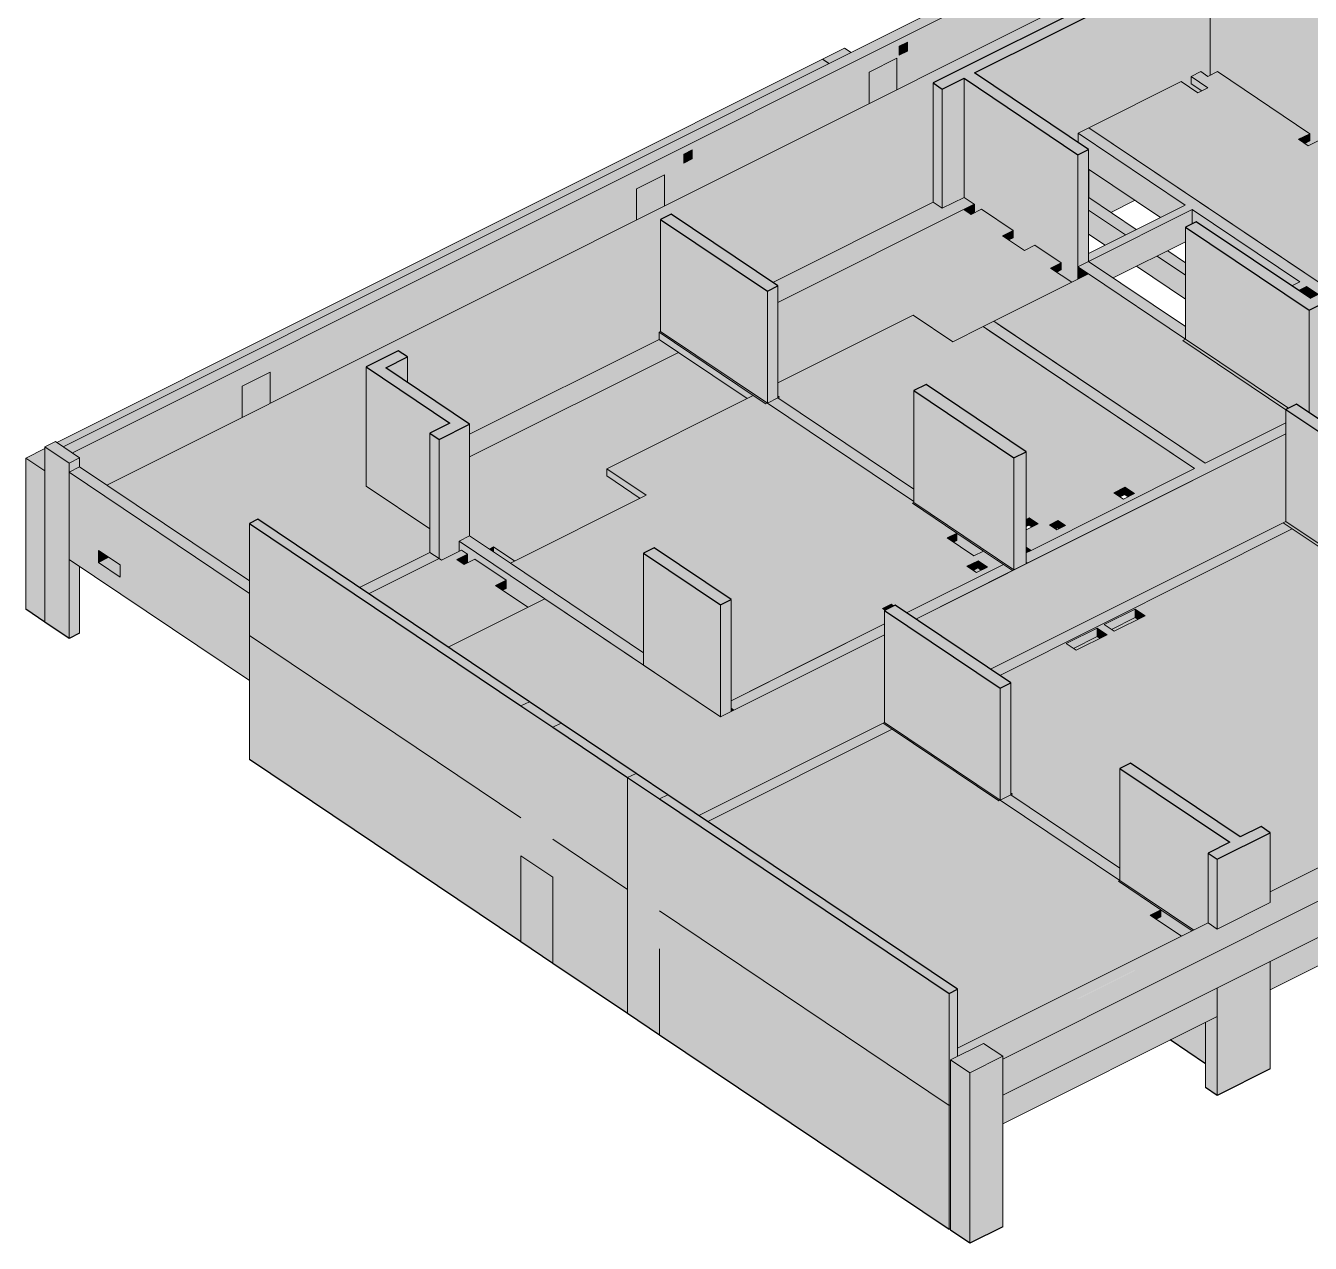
# Model space of a CAD drawing. Extents: x -1981 to 38708, y -3196 to 88064.
# Drawn here: x 14190 to 15928, y 63855 to 65503 of the extents above; entities that cross this region are included whole.
import ezdxf

# ---------------------------------------------------------------- set-up
doc = ezdxf.new("R2010")
doc.units = 0
for name, color, linetype, lineweight in [('A-FLOR', 7, 'Continuous', 25), ('S-BEAM', 7, 'Continuous', 25), ('S-COLS', 7, 'Continuous', 25)]:
    doc.layers.add(name, color=color, linetype=linetype, lineweight=lineweight)

msp = doc.modelspace()

# ---------------------------------------------------------------- hatches: boundary and pattern name
at = {"layer": 'A-FLOR', "true_color": 0xbfbfbf}
h = msp.add_hatch(color=9, dxfattribs=at)
h.paths.add_polyline_path([(15100.52, 64433.96), (15351.95, 64560.19), (15351.95, 64678.53), (15129.92, 64567.39), (14892.07, 64727.07), (14761.37, 64661.65), (15099.42, 64434.69)], flags=0)
h.paths.add_polyline_path([(15495.6, 64631.72), (15895.39, 64831.84), (15895.39, 64950.56), (15394.3, 64699.73), (15486.2, 64638.04)], flags=0)
h.paths.add_polyline_path([(16039.04, 64903.75), (16228.8, 64998.74), (16228.8, 65133.92), (16227.52, 65133.28), (16188.19, 65159.68), (16169.12, 65150.13), (16156.16, 65158.83), (16193.99, 65177.76), (16160.18, 65200.46), (16133.69, 65187.2), (16091.21, 65215.72), (16117.7, 65228.98), (16079.94, 65254.33), (16057.23, 65242.97), (15992.21, 65286.62), (16014.91, 65297.99), (16008.7, 65302.15), (15993.57, 65294.58), (15980.5, 65303.35), (15995.63, 65310.93), (15940.78, 65347.76), (15925.64, 65340.18), (15912.57, 65348.95), (15927.71, 65356.53), (15802.26, 65440.38), (15789.85, 65434.19), (15780.23, 65440.54), (15767.22, 65434.02), (15789.85, 65418.83), (15776.3, 65412.04), (15753.66, 65427.24), (15628.41, 65364.54), (15954.01, 65145.95), (16083.28, 65210.66), (16095.7, 65202.33), (16095.7, 65050.83), (15937.74, 64971.76), (16012.66, 64921.46)], flags=0)
h.paths.add_polyline_path([(16372.46, 65070.65), (16626.16, 65197.64), (16626.16, 65316.36), (16271.16, 65138.65), (16306.47, 65114.95)], flags=0)
h.paths.add_polyline_path([(17278.07, 65245.17), (17379.69, 65296.04), (17379.69, 65311.59), (17421.13, 65332.33), (17433.55, 65324), (17433.55, 65323), (17534.27, 65373.42), (17295.05, 65534.02), (17298.84, 65535.91), (17255.72, 65564.86), (17251.94, 65562.96), (17209.45, 65591.36), (17151.46, 65562.33), (17138.61, 65570.96), (17196.71, 65600.04), (17195.08, 65601.13), (17068.15, 65537.6), (17144.09, 65486.62), (17144.09, 65335.12), (17275.07, 65247.18)], flags=0)
h.paths.add_polyline_path([(16772.09, 65270.69), (17025.79, 65397.68), (17025.79, 65516.4), (16670.79, 65338.69), (16761.78, 65277.61)], flags=0)
for points in [[(14641.29, 64742.26), (14736.59, 64789.97), (14736.59, 64821.68), (14650.21, 64879.67), (14650.21, 65040.95), (14693.92, 65062.83), (14706.34, 65054.49), (14706.34, 65020.12), (14790.45, 64963.65), (14790.45, 64949.86), (15046.82, 65078.19), (15046.82, 65087.97), (15048.71, 65088.92), (15048.71, 65240.42), (15063.09, 65247.62), (15200.71, 65155.23), (15417.88, 65263.93), (15417.88, 65425.21), (15669.11, 65550.97), (15655.76, 65559.93), (14299.3, 64880.94), (14492.31, 64751.35), (14492.31, 64828.97), (14503.67, 64834.65), (14636.91, 64745.2)], [(15781.51, 65414.65), (15789.85, 65418.83), (15767.22, 65434.02), (15767.22, 65424.25), (15776.3, 65418.15)], [(15920.92, 65343.35), (15927.71, 65346.75), (15927.71, 65356.53), (15912.57, 65348.95), (15920.85, 65343.4)], [(15207.83, 65019.22), (15390.73, 65110.77), (15444.32, 65074.79), (15605.52, 65155.48), (15576.9, 65174.7), (15591.28, 65181.89), (15555.71, 65205.77), (15541.33, 65198.57), (15511.87, 65218.35), (15526.25, 65225.55), (15483.5, 65254.25), (15469.12, 65247.05), (15459.63, 65253.42), (15474.01, 65260.62), (15473.35, 65261.06), (15207.83, 65127.91), (15207.83, 65024.93)], [(15467.97, 65247.82), (15474.01, 65250.84), (15474.01, 65260.62), (15459.63, 65253.42), (15467.85, 65247.9)], [(15520.22, 65212.75), (15526.25, 65215.89), (15526.25, 65225.55), (15511.87, 65218.35)], [(15585.24, 65169.09), (15591.28, 65172.12), (15591.28, 65181.89), (15576.9, 65174.7)], [(15786.21, 64910.46), (15895.39, 64965.11), (15895.16, 64983.23), (15755.82, 65076.77), (15759.61, 65078.66), (15628.24, 65166.85), (15499.95, 65102.64), (15771.83, 64920.11)], [(14851.67, 64778.13), (15021.21, 64862.99), (14975.96, 64893.37), (14975.96, 64903.15), (15165.92, 64998.24), (15072.96, 65060.64), (14790.45, 64919.23), (14790.45, 64812.15), (14816.84, 64794.43), (14822.88, 64797.45), (14845.63, 64782.18)], [(15021.21, 64862.99), (15029.55, 64867.17), (14975.96, 64903.15), (14975.96, 64893.37), (15014.99, 64867.17)], [(15670.85, 64865.14), (15677.36, 64868.4), (15677.36, 64878.18), (15662.5, 64870.74), (15667.95, 64867.08)], [(15681.98, 64865.3), (15690.32, 64869.48), (15677.36, 64878.18), (15677.36, 64868.4), (15681.32, 64865.74)], [(15543.93, 64824.78), (15547.9, 64826.77), (15547.9, 64836.55), (15543.93, 64834.56), (15543.93, 64828.54)], [(15551.49, 64824.37), (15559.83, 64828.54), (15547.9, 64836.55), (15547.9, 64826.77), (15550.57, 64824.98)], [(15583.82, 64821.58), (15586.81, 64823.08), (15586.81, 64832.86), (15575.48, 64827.18), (15582.68, 64822.35)], [(15588.46, 64821.97), (15596.8, 64826.15), (15586.81, 64832.86), (15586.81, 64823.08), (15588.13, 64822.19)], [(15445.3, 64803.78), (15450.04, 64806.16), (15450.04, 64815.94), (15436.96, 64809.39), (15444.54, 64804.29)], [(14761.37, 64661.65), (14869.35, 64715.7), (14825.41, 64745.2), (14839.79, 64752.39), (14797.56, 64780.75), (14783.18, 64773.55), (14773.33, 64780.48), (14787.44, 64787.54), (14779.29, 64793.01), (14752.23, 64779.47), (14749.01, 64781.63), (14653.7, 64733.92), (14750.25, 64669.11)], [(14822.88, 64790.38), (14822.88, 64797.45), (14816.84, 64794.43), (14820.38, 64792.06)], [(14845.63, 64775.11), (14851.67, 64778.13), (14822.88, 64797.45), (14823.07, 64790.26), (14845.33, 64775.31)], [(15543.93, 64789.18), (15550.57, 64792.5), (15543.93, 64796.96), (15543.93, 64792.5)], [(14782.79, 64773.81), (14787.44, 64776.13), (14787.44, 64787.54), (14773.26, 64780.21), (14779.29, 64776.16)], [(15472.02, 64765.62), (15478.58, 64768.9), (15478.58, 64778.68), (15463.68, 64771.22), (15471, 64766.3)], [(15483.06, 64765.89), (15491.4, 64770.07), (15478.58, 64778.68), (15478.58, 64768.9), (15482.44, 64766.3)], [(14835.15, 64738.66), (14839.79, 64740.99), (14839.79, 64752.39), (14825.41, 64745.2)], [(15352.9, 64711.79), (15360.83, 64715.76), (15360.83, 64719.74), (15349.5, 64714.07), (15351.95, 64712.43)], [(15360.83, 64715.76), (15364.23, 64717.46), (15360.83, 64719.74), (15360.83, 64716.59)], [(15659.23, 64685.7), (15691.36, 64701.78), (15691.36, 64713.19), (15649.82, 64692.02), (15657.55, 64686.83)], [(15695.01, 64699.33), (15704.74, 64704.2), (15691.36, 64713.19), (15691.36, 64701.78)], [(15607.85, 64659.98), (15640.03, 64676.09), (15640.03, 64687.5), (15598.12, 64666.52), (15606.17, 64661.11)], [(15643.68, 64673.64), (15653.42, 64678.51), (15640.03, 64687.5), (15640.03, 64676.09)], [(15450.99, 64118.75), (15753.9, 64270.45), (15711.49, 64298.92), (15726.25, 64306.31), (15668.66, 64344.97), (15670.55, 64345.92), (15508.8, 64454.51), (15506.91, 64453.56), (15362.47, 64550.53), (15112.93, 64425.62), (15450.99, 64198.66), (15450.99, 64125.48)], [(15719.84, 64293.32), (15726.25, 64296.53), (15726.25, 64306.31), (15711.49, 64298.92)]]:
    msp.add_hatch(color=9, dxfattribs=at).paths.add_polyline_path(points, flags=0)
h = msp.add_hatch(color=9, dxfattribs=at)
h.paths.add_polyline_path([(15550.57, 64792.5), (15771.83, 64903.26), (15485.57, 65095.44), (15444.32, 65074.79), (15390.73, 65110.77), (15207.83, 65019.22), (15207.83, 65001.16), (15209.73, 64999.89), (15207.83, 64998.94), (15391.66, 64875.71), (15391.66, 65008.85), (15408.31, 65017.18), (15543.93, 64926.14), (15543.93, 64834.56), (15547.9, 64836.55), (15559.83, 64828.54), (15543.93, 64820.48), (15543.93, 64796.96), (15548.25, 64794.06)], flags=0)
h.paths.add_polyline_path([(15585.47, 64820.48), (15575.48, 64827.18), (15586.81, 64832.86), (15596.8, 64826.15), (15591.86, 64823.67)], flags=0)
h.paths.add_polyline_path([(15675.47, 64862.04), (15662.5, 64870.74), (15677.36, 64878.18), (15690.32, 64869.48), (15677.36, 64862.99)], flags=0)
h = msp.add_hatch(color=9, dxfattribs=at)
h.paths.add_polyline_path([(15144.3, 64589.14), (15351.95, 64693.08), (15351.95, 64711.31), (15352.9, 64711.79), (15349.5, 64714.07), (15360.83, 64719.74), (15364.23, 64717.46), (15366.33, 64718.51), (15381.89, 64708.07), (15512.98, 64773.69), (15486.22, 64791.65), (15473.14, 64785.1), (15436.96, 64809.39), (15450.04, 64815.94), (15389.76, 64856.41), (15391.66, 64857.36), (15391.66, 64858.68), (15193.45, 64991.75), (15191.56, 64990.8), (15174.26, 65002.41), (14975.96, 64903.15), (15029.55, 64867.17), (14845.63, 64775.11), (15026.01, 64654.01), (15026.01, 64788.66), (15040.39, 64795.86), (15144.3, 64726.09), (15144.3, 64627.38)], flags=0)
h.paths.add_polyline_path([(15476.5, 64762.61), (15463.68, 64771.22), (15478.58, 64778.68), (15491.4, 64770.07), (15479.1, 64763.91)], flags=0)
h = msp.add_hatch(color=9, dxfattribs=at)
h.paths.add_polyline_path([(15874.28, 64330.63), (16310.27, 64548.87), (16304.98, 64552.43), (16293.62, 64546.74), (16231.74, 64588.29), (16246.88, 64595.86), (16052.24, 64726.54), (16048.46, 64724.64), (15904.02, 64821.61), (15508.02, 64623.39), (15523.18, 64613.21), (15523.18, 64463.93), (15525.07, 64462.66), (15523.18, 64461.71), (15670.55, 64362.97), (15670.55, 64497.42), (15684.94, 64504.62), (15833.66, 64404.77), (15861.86, 64418.88), (15874.28, 64410.54), (15874.28, 64335.07)], flags=0)
h.paths.add_polyline_path([(15611.5, 64657.53), (15598.12, 64666.52), (15640.03, 64687.5), (15653.42, 64678.51), (15612.03, 64657.79)], flags=0)
h.paths.add_polyline_path([(15662.88, 64683.25), (15649.49, 64692.24), (15691.36, 64713.19), (15704.74, 64704.2)], flags=0)
at = {"layer": 'S-BEAM', "true_color": 0xbfbfbf}
for points in [[(14252.71, 64924.43), (15655.76, 65626.75), (15643.34, 65635.08), (14240.59, 64932.57), (14248.16, 64927.49)], [(15371.93, 65462.67), (15383.28, 65468.36), (15372.85, 65475.36), (15371.93, 65474.9), (15371.93, 65463.34)], [(15383.28, 65468.36), (15383.28, 65480.58), (15372.85, 65475.36), (15378.66, 65471.46)], [(15914.01, 65155.95), (15928.39, 65163.15), (15628.25, 65364.46), (15614.03, 65357.34), (15903.29, 65163.15)], [(15080.53, 65316.81), (15091.88, 65322.49), (15081.46, 65329.49), (15080.53, 65328.83), (15080.53, 65316.93)], [(15091.88, 65322.49), (15091.88, 65334.71), (15081.61, 65329.39), (15082.14, 65329.03)], [(15658.31, 65249.95), (15691.21, 65266.42), (15628.41, 65308.58), (15628.41, 65270.02), (15652.58, 65253.8)], [(15207.83, 65128.16), (15473.35, 65261.06), (15459.63, 65270.28), (15430.3, 65255.6), (15417.88, 65263.93), (15200.71, 65155.23), (15207.83, 65150.45), (15207.83, 65133.69)], [(15628.25, 65269.94), (15628.41, 65270.02), (15628.25, 65270.02)], [(15628.25, 65183.71), (15768.27, 65253.8), (15759.12, 65259.94), (15628.25, 65194.43)], [(15469.12, 65247.05), (15473.35, 65249.16), (15473.35, 65250.52), (15467.97, 65247.82)], [(15661.62, 65161.3), (15759.61, 65210.35), (15759.61, 65230.16), (15768.27, 65234.5), (15768.27, 65253.8), (15628.41, 65183.6), (15658.86, 65163.15)], [(15613.87, 65159.66), (15628.24, 65166.85), (15613.87, 65176.51), (15613.87, 65159.75)], [(15759.61, 65078.66), (15759.61, 65095.52), (15628.24, 65183.7), (15614.03, 65176.4), (15758.33, 65079.52)], [(15912.41, 65144.43), (15937.54, 65157.01), (15928.39, 65163.15), (15903.26, 65150.57), (15904.4, 65149.81)], [(15939.63, 65138.75), (15954.01, 65145.95), (15937.54, 65157.01), (15923.16, 65149.81), (15937.54, 65140.15)], [(15923.16, 65137.21), (15923.16, 65149.81), (15912.41, 65144.43), (15914.48, 65143.04)], [(15928.88, 65133.37), (15939.63, 65138.75), (15923.16, 65149.81), (15923.16, 65137.21), (15928.39, 65133.7)], [(15494.72, 65089.3), (15508.88, 65096.65), (15499.95, 65102.64), (15485.57, 65095.44), (15494.7, 65089.31)], [(15771.83, 64903.26), (15786.21, 64910.46), (15509.1, 65096.49), (15494.72, 65089.3), (15732.12, 64929.92)], [(14790.45, 64919.23), (15072.96, 65060.64), (15046.82, 65078.19), (14790.45, 64949.86), (14790.45, 64931.62)], [(15391.66, 64858.68), (15391.66, 64875.53), (15207.83, 64998.94), (15193.45, 64991.75), (15389.76, 64859.96)], [(15798.63, 64902.12), (15895.39, 64950.56), (15895.39, 64965.11), (15786.21, 64910.46), (15796.93, 64903.26)], [(15512.07, 64104.14), (17106.7, 64902.35), (17080.56, 64919.9), (15489.16, 64123.31), (15512.07, 64107.93), (15512.07, 64104.2)], [(14492.31, 64734.5), (14492.31, 64734.51), (14492.31, 64751.35), (14262.54, 64905.61), (14248.16, 64898.41), (14469.71, 64749.68)], [(15512.07, 64055.25), (17106.7, 64853.46), (17106.7, 64902.35), (15512.07, 64104.14), (15512.07, 64085.57)], [(15545.83, 64775.58), (15798.63, 64902.12), (15786.21, 64910.46), (15543.93, 64789.18), (15543.93, 64776.86), (15545.82, 64775.59)], [(15508.02, 64623.39), (15904.02, 64821.61), (15891.6, 64829.95), (15495.6, 64631.72), (15503.95, 64626.12)], [(15026.01, 64637.16), (15026.01, 64654.01), (14790.45, 64812.15), (14776.07, 64804.95), (15015.29, 64644.36)], [(14288.06, 64776.29), (14301.96, 64783.25), (14288.06, 64792.59), (14288.06, 64779.3)], [(14653.7, 64733.92), (14749.01, 64781.63), (14736.59, 64789.97), (14641.29, 64742.26), (14650.21, 64736.27)], [(14869.35, 64715.7), (14892.07, 64727.07), (14776.07, 64804.95), (14776.07, 64791.4), (14779.29, 64793.01), (14787.44, 64787.54), (14787.44, 64776.13), (14782.79, 64773.81), (14783.18, 64773.55), (14797.56, 64780.75), (14839.79, 64752.39), (14839.79, 64740.99), (14835.15, 64738.66), (14859.96, 64722)], [(14317.47, 64756.55), (14317.47, 64772.85), (14301.96, 64783.25), (14288.06, 64776.29), (14296.28, 64770.77)], [(14492.31, 64616.35), (14492.31, 64616.37), (14492.31, 64665.11)], [(15148.09, 64576.49), (15254.43, 64629.72), (15242.01, 64638.05), (15144.3, 64589.14), (15144.3, 64579.03)], [(14903.07, 64350.37), (14903.07, 64553.21), (14859.96, 64582.15), (14859.96, 64379.32), (14890.52, 64358.8)], [(15112.93, 64425.62), (15362.47, 64550.53), (15350.05, 64558.87), (15100.52, 64433.96)], [(15874.28, 64316.08), (16345.83, 64552.12), (16333.41, 64560.46), (15874.28, 64330.63), (15874.28, 64327.62)], [(15047.54, 64253.38), (15047.54, 64456.22), (15004.36, 64485.21), (15004.36, 64282.37), (15030.78, 64264.63)], [(15670.55, 64345.92), (15670.55, 64362.77), (15523.18, 64461.71), (15508.8, 64454.51), (15668.66, 64347.19)], [(15874.28, 64197.93), (16345.83, 64433.97), (16345.83, 64472.6), (15874.28, 64236.55), (15874.28, 64214.75)], [(14903.07, 64233.72), (14903.07, 64350.37), (14859.96, 64379.32), (14859.96, 64262.66), (14890.52, 64242.15)], [(15450.99, 64107.99), (15485.93, 64125.48), (15489.16, 64123.31), (15802.26, 64280.16), (15789.95, 64288.42), (15450.99, 64118.75), (15450.99, 64112.54)], [(15047.54, 64136.73), (15047.54, 64253.38), (15004.36, 64282.37), (15004.36, 64165.72)], [(15512.07, 64016.62), (15802.37, 64161.94), (15802.37, 64200.56), (15512.07, 64055.25), (15512.07, 64034.71)]]:
    msp.add_hatch(color=9, dxfattribs=at).paths.add_polyline_path(points, flags=0)
h = msp.add_hatch(color=9, dxfattribs=at)
h.paths.add_polyline_path([(15054.04, 65301.1), (15054.04, 65301.1), (15068.1, 65309.44)], flags=0)
h.paths.add_polyline_path([(14299.3, 64880.94), (14482.59, 64972.69), (14482.59, 65015.06), (14520.44, 65034), (14520.44, 64991.63), (15016.19, 65239.79), (15016.19, 65282.16), (15054.04, 65301.1), (15054.04, 65258.73), (15331.05, 65397.4), (15331.05, 65439.77), (15368.9, 65458.58), (15368.9, 65416.34), (15655.76, 65559.93), (15655.76, 65626.75), (14252.82, 64924.36), (14262.54, 64917.83), (14262.54, 64905.61), (14288.97, 64887.87)], flags=0)
h.paths.add_polyline_path([(15080.53, 65316.81), (15080.53, 65329.03), (15091.88, 65334.58), (15091.88, 65322.49)], flags=0)
h.paths.add_polyline_path([(15371.93, 65462.67), (15372.19, 65475.03), (15383.28, 65480.58), (15383.28, 65468.36)], flags=0)
h.paths.add_polyline_path([(15591.42, 65560.32), (15591.42, 65572.54), (15602.78, 65578.23), (15602.78, 65566), (15591.86, 65560.54)], flags=0)
at = {"layer": 'S-BEAM', "true_color": 0x0080ff}
msp.add_hatch(color=150, dxfattribs=at).paths.add_polyline_path([(14240.29, 64932.77), (15276.73, 65451.57), (15267.97, 65457.45), (14231.53, 64938.65), (14237.11, 64934.91)], flags=0)
at = {"layer": 'S-BEAM', "true_color": 0xbfbfbf}
h = msp.add_hatch(color=9, dxfattribs=at)
h.paths.add_polyline_path([(15903.26, 65150.57), (15914.01, 65155.95), (15768.27, 65253.8), (15768.27, 65234.5), (15773.99, 65237.36), (15895.25, 65155.95)], flags=0)
h.paths.add_polyline_path([(15725.74, 65243.23), (15759.12, 65259.94), (15614.03, 65357.34), (15614.03, 65344.75), (15628.25, 65335.21), (15628.41, 65308.58), (15710.01, 65253.8)], flags=0)
h = msp.add_hatch(color=9, dxfattribs=at)
h.paths.add_polyline_path([(15759.61, 65165.09), (15759.61, 65181.94), (15735.37, 65198.22), (15720.99, 65191.02), (15732.12, 65183.54)], flags=0)
h.paths.add_polyline_path([(15678.46, 65219.57), (15692.85, 65226.76), (15628.25, 65269.94), (15628.41, 65253.17), (15676.59, 65220.83)], flags=0)
h = msp.add_hatch(color=9, dxfattribs=at)
h.paths.add_polyline_path([(15759.61, 65132.5), (15759.61, 65165.09), (15720.99, 65191.02), (15693.18, 65177.1), (15758.3, 65133.37)], flags=0)
h.paths.add_polyline_path([(15650.65, 65205.64), (15678.46, 65219.57), (15628.25, 65253.28), (15628.25, 65220.69), (15643.32, 65210.57)], flags=0)
h = msp.add_hatch(color=9, dxfattribs=at)
h.paths.add_polyline_path([(14492.31, 64616.35), (14492.31, 64734.5), (14248.16, 64898.41), (14248.16, 64780.26), (14469.71, 64631.53)], flags=0)
h.paths.add_polyline_path([(14317.47, 64756.55), (14288.06, 64776.29), (14288.06, 64792.59), (14317.47, 64772.85)], flags=0)
h = msp.add_hatch(color=9, dxfattribs=at)
h.paths.add_polyline_path([(15254.43, 64629.72), (15351.95, 64678.53), (15351.95, 64693.08), (15242.01, 64638.05), (15250.36, 64632.45)], flags=0)
h.paths.add_polyline_path([(15394.3, 64699.73), (15525.39, 64765.35), (15512.98, 64773.69), (15381.89, 64708.07), (15391.77, 64701.43)], flags=0)
h = msp.add_hatch(color=9, dxfattribs=at)
h.paths.add_polyline_path([(15611.5, 64657.53), (15643.68, 64673.64), (15640.03, 64676.09), (15607.85, 64659.98), (15611.11, 64657.79)], flags=0)
h.paths.add_polyline_path([(15662.88, 64683.25), (15695.01, 64699.33), (15691.36, 64701.78), (15659.23, 64685.7)], flags=0)
at = {"layer": 'S-BEAM', "lineweight": 9, "true_color": 0x80ff00}
for points in [[(14903.07, 64553.21), (14914.43, 64558.89), (14871.31, 64587.83), (14859.96, 64582.15), (14894.61, 64558.89)], [(15047.54, 64456.22), (15058.89, 64461.9), (15015.71, 64490.89), (15004.36, 64485.21), (15047.18, 64456.46)]]:
    msp.add_hatch(color=70, dxfattribs=at).paths.add_polyline_path(points, flags=0)
at = {"layer": 'S-COLS', "lineweight": 9, "true_color": 0x8080ff}
for points in [[(15613.87, 65328.01), (15628.25, 65335.21), (15474.01, 65438.75), (15793.03, 65598.45), (15947.27, 65494.9), (15961.65, 65502.1), (15807.41, 65605.64), (15836.73, 65620.32), (15824.32, 65628.66), (15417.88, 65425.21), (15430.3, 65416.87), (15459.63, 65431.56), (15593.17, 65341.9)], [(15193.45, 65143.25), (15207.83, 65150.45), (15063.09, 65247.62), (15048.71, 65240.42), (15190.6, 65145.16)], [(15926.92, 65117.84), (16095.7, 65202.33), (16083.28, 65210.66), (15928.88, 65133.37), (15773.99, 65237.36), (15759.61, 65230.16), (15872.39, 65154.45)], [(14749.01, 64942.91), (14790.45, 64963.65), (14677.01, 65039.81), (14706.34, 65054.49), (14693.92, 65062.83), (14650.21, 65040.95), (14763.65, 64964.79), (14736.59, 64951.25), (14746.34, 64944.7)], [(15527.28, 64917.81), (15543.93, 64926.14), (15408.31, 65017.18), (15391.66, 65008.85), (15501.8, 64934.91)], [(16052.24, 64878.04), (16066.62, 64885.24), (15909.77, 64990.54), (15895.39, 64983.34), (16048.84, 64880.32)], [(14859.96, 64582.15), (14871.31, 64587.83), (14503.67, 64834.65), (14492.31, 64828.97), (14750.25, 64655.8)], [(15129.92, 64718.89), (15144.3, 64726.09), (15040.39, 64795.86), (15026.01, 64788.66), (15076.34, 64754.87)], [(15508.8, 64606.01), (15523.18, 64613.21), (15366.33, 64718.51), (15351.95, 64711.31), (15503.37, 64609.65)], [(15004.36, 64485.21), (15015.71, 64490.89), (14914.43, 64558.89), (14903.07, 64553.21), (14988.62, 64495.77)], [(15802.37, 64374.55), (15874.28, 64410.54), (15861.86, 64418.88), (15833.66, 64404.77), (15684.94, 64504.62), (15670.55, 64497.42), (15819.28, 64397.57), (15789.95, 64382.89), (15794.45, 64379.87)], [(15439.64, 64192.98), (15450.99, 64198.66), (15058.89, 64461.9), (15047.54, 64456.22), (15407.21, 64214.75)]]:
    msp.add_hatch(color=171, dxfattribs=at).paths.add_polyline_path(points, flags=0)
at = {"layer": 'S-COLS', "true_color": 0xc0c0c0}
for points in [[(15614.03, 65344.75), (15614.03, 65357.34), (15753.66, 65427.24), (15776.3, 65412.04), (15781.51, 65414.65), (15767.22, 65424.25), (15767.52, 65434.18), (15780.4, 65440.54), (15789.87, 65434.18), (15793.03, 65435.76), (15793.03, 65598.45), (15474.01, 65438.75), (15613.87, 65344.86)], [(15925.64, 65340.18), (15940.78, 65347.76), (15947.27, 65343.4), (15947.27, 65494.9), (15793.03, 65598.45), (15793.03, 65435.76), (15802.58, 65440.54), (15927.71, 65356.53), (15927.71, 65346.75), (15920.92, 65343.35)], [(15331.05, 65397.4), (15368.9, 65416.34), (15368.63, 65458.58), (15331.05, 65439.77)], [(15430.3, 65255.6), (15430.3, 65416.87), (15417.88, 65425.21), (15417.88, 65263.93), (15426.22, 65258.33)], [(15430.3, 65255.6), (15459.63, 65270.28), (15459.63, 65431.56), (15430.3, 65416.87), (15430.3, 65260.37)], [(15613.87, 65176.51), (15628.25, 65183.71), (15628.25, 65335.21), (15613.87, 65328.01), (15613.87, 65183.71)], [(15016.19, 65239.79), (15054.04, 65258.73), (15054.04, 65301.1), (15016.19, 65282.16), (15016.19, 65251.9)], [(15193.45, 64991.75), (15193.45, 65143.25), (15048.71, 65240.42), (15048.71, 65088.92), (15191.56, 64993.02)], [(15926.92, 64979.02), (15926.92, 65117.84), (15759.61, 65230.16), (15759.61, 65078.66), (15898.94, 64985.12), (15909.77, 64990.54), (15923.13, 64981.57)], [(15937.74, 64971.76), (16095.7, 65050.83), (16095.7, 65202.33), (15926.92, 65117.84), (15926.92, 64979.02)], [(15193.45, 64991.75), (15207.83, 64998.94), (15207.83, 65150.45), (15193.45, 65143.25), (15193.45, 64991.95)], [(15165.92, 64998.24), (15174.25, 65002.42), (15046.82, 65087.97), (15046.82, 65078.19), (15160.72, 65001.73)], [(15895.39, 64983.07), (15895.39, 64983.34), (15898.94, 64985.12), (15759.61, 65078.66), (15755.82, 65076.77), (15895.16, 64983.23)], [(14706.34, 65020.12), (14706.34, 65054.49), (14677.01, 65039.81), (14701.19, 65023.58)], [(14482.59, 64972.69), (14520.44, 64991.63), (14520.44, 65034), (14482.59, 65015.06), (14482.59, 64984.8)], [(14736.59, 64821.68), (14736.59, 64951.25), (14763.65, 64964.79), (14650.21, 65040.95), (14650.21, 64879.67), (14717.27, 64834.65)], [(15527.28, 64766.3), (15527.28, 64917.81), (15391.66, 65008.85), (15391.66, 64857.35), (15526.54, 64766.8)], [(16052.24, 64726.54), (16052.24, 64878.04), (15895.39, 64983.34), (15895.48, 64831.78), (16048.46, 64729.08)], [(14749.01, 64781.63), (14749.01, 64942.91), (14736.59, 64951.25), (14736.59, 64789.97), (14744.94, 64784.37)], [(14752.23, 64779.47), (14776.07, 64791.4), (14776.07, 64804.95), (14790.45, 64812.15), (14790.45, 64963.65), (14749.01, 64942.91), (14749.01, 64781.63), (14750.93, 64780.34)], [(14248.16, 64910.64), (14262.54, 64917.83), (14229.86, 64939.77), (14215.48, 64932.57), (14245.76, 64912.25)], [(14248.16, 64673.39), (14248.16, 64910.64), (14215.48, 64932.57), (14215.48, 64695.33), (14245.93, 64674.89)], [(15527.28, 64766.3), (15543.93, 64774.7), (15543.93, 64926.14), (15527.28, 64917.81), (15527.28, 64767.71)], [(14859.96, 64430.65), (14859.96, 64582.15), (14492.31, 64828.97), (14492.31, 64677.47), (14750.25, 64504.3)], [(16048.46, 64724.64), (16052.24, 64726.54), (15895.39, 64831.84), (15891.6, 64829.95), (16045.63, 64726.54)], [(15129.92, 64567.39), (15129.92, 64718.89), (15026.01, 64788.66), (15026.01, 64637.16), (15118.85, 64574.83)], [(15129.92, 64567.39), (15144.3, 64574.83), (15144.3, 64726.09), (15129.92, 64718.89), (15129.92, 64574.83)], [(15508.8, 64454.51), (15508.8, 64606.01), (15351.95, 64711.31), (15351.95, 64559.81), (15506.91, 64455.78)], [(14859.96, 64262.66), (14859.96, 64430.65), (14492.31, 64677.47), (14492.31, 64509.48), (14750.25, 64336.32)], [(15508.8, 64454.51), (15523.18, 64461.71), (15523.18, 64613.21), (15508.8, 64606.01), (15508.8, 64461.71)], [(15144.3, 64574.59), (15148.09, 64576.49), (15144.3, 64579.03), (15144.3, 64574.68)], [(15004.36, 64333.7), (15004.36, 64485.21), (14903.07, 64553.21), (14903.07, 64401.71), (15002.2, 64335.15)], [(15770.61, 64278.74), (15789.95, 64288.42), (15789.95, 64382.89), (15819.28, 64397.57), (15670.55, 64497.42), (15670.55, 64345.92), (15768.61, 64280.09)], [(15439.64, 64041.48), (15439.64, 64192.98), (15047.54, 64456.22), (15047.54, 64304.72), (15419.94, 64054.7)], [(15802.37, 64280.09), (15874.28, 64316.08), (15874.28, 64410.54), (15802.37, 64374.55), (15802.37, 64293.13)], [(15004.36, 64165.72), (15004.36, 64333.7), (14903.07, 64401.71), (14903.07, 64233.72), (14931.32, 64214.75)], [(15802.37, 64280.09), (15802.37, 64374.55), (15789.95, 64382.89), (15789.95, 64288.42), (15802.26, 64280.16)], [(15768.72, 64277.8), (15770.61, 64278.74), (15670.55, 64345.92), (15668.66, 64344.97), (15768.66, 64277.83)], [(15439.64, 63873.49), (15439.64, 64041.48), (15047.54, 64304.72), (15047.54, 64136.73), (15311.32, 63959.64)], [(15802.37, 64055.06), (15874.28, 64091.06), (15874.28, 64236.55), (15802.37, 64200.56), (15802.37, 64057.39)], [(15439.64, 64041.48), (15441.27, 64042.3), (15441.27, 64103.12), (15450.99, 64107.99), (15450.99, 64198.66), (15439.64, 64192.98), (15439.64, 64057.39)], [(15802.37, 64055.06), (15802.37, 64161.94), (15786.72, 64154.1), (15786.72, 64065.57), (15798.9, 64057.39)], [(15439.64, 63873.49), (15441.27, 63874.31), (15441.27, 64042.3), (15439.64, 64041.48), (15439.64, 64034.71)]]:
    msp.add_hatch(color=9, dxfattribs=at).paths.add_polyline_path(points, flags=0)
at = {"layer": 'S-COLS', "true_color": 0x0080ff}
for points in [[(15276.92, 65451.67), (15306.82, 65466.63), (15298.06, 65472.51), (15268.3, 65457.45)], [(15276.73, 65451.57), (15276.92, 65451.67), (15268.16, 65457.33)], [(14215.48, 64900.2), (14215.48, 64930.62), (14189.53, 64917.63), (14199.94, 64910.64)], [(14215.48, 64695.55), (14215.48, 64900.2), (14189.53, 64917.63), (14189.53, 64712.97)]]:
    msp.add_hatch(color=150, dxfattribs=at).paths.add_polyline_path(points, flags=0)
at = {"layer": 'S-COLS', "true_color": 0xc0c0c0}
h = msp.add_hatch(color=9, dxfattribs=at)
h.paths.add_polyline_path([(15605.52, 65155.48), (15613.87, 65159.75), (15613.87, 65328.01), (15459.63, 65431.56), (15459.63, 65270.28), (15474.01, 65260.62), (15474.01, 65249.49), (15483.5, 65254.25), (15526.25, 65225.55), (15526.25, 65215.77), (15520.22, 65212.75), (15541.33, 65198.57), (15555.71, 65205.77), (15591.28, 65181.89), (15591.28, 65172.12), (15585.24, 65169.09), (15603.14, 65157.08)], flags=0)
h.paths.add_polyline_path([(15473.35, 65249.16), (15474.01, 65249.49), (15474.01, 65250.84), (15473.35, 65250.52)], flags=0)
h = msp.add_hatch(color=9, dxfattribs=at)
h.paths.add_polyline_path([(15191.56, 64990.8), (15193.15, 64991.95), (15048.71, 65088.92), (15046.82, 65087.97), (15191.26, 64991)], flags=0)
h.paths.add_polyline_path([(15207.83, 64998.94), (15209.73, 64999.89), (15207.83, 65001.16), (15207.83, 64999.66)], flags=0)
h = msp.add_hatch(color=9, dxfattribs=at)
h.paths.add_polyline_path([(14248.16, 64673.39), (14262.54, 64680.59), (14262.54, 64770.61), (14248.16, 64780.26), (14248.16, 64674.89)], flags=0)
h.paths.add_polyline_path([(14248.16, 64898.41), (14262.54, 64905.61), (14262.54, 64917.83), (14248.16, 64910.64), (14248.16, 64905.61)], flags=0)
h = msp.add_hatch(color=9, dxfattribs=at)
h.paths.add_polyline_path([(15525.38, 64765.36), (15527.28, 64766.3), (15391.66, 64857.35), (15389.77, 64856.4), (15523.97, 64766.3)], flags=0)
h.paths.add_polyline_path([(15543.93, 64774.64), (15545.82, 64775.59), (15543.93, 64776.86), (15543.93, 64774.7)], flags=0)
h = msp.add_hatch(color=9, dxfattribs=at)
h.paths.add_polyline_path([(15476.5, 64762.61), (15483.06, 64765.89), (15478.58, 64768.9), (15472.02, 64765.62), (15476.2, 64762.82)], flags=0)
h.paths.add_polyline_path([(15473.14, 64785.1), (15486.22, 64791.65), (15450.04, 64815.94), (15450.04, 64806.16), (15445.3, 64803.78), (15463.68, 64791.45)], flags=0)
h = msp.add_hatch(color=9, dxfattribs=at)
h.paths.add_polyline_path([(15506.91, 64453.56), (15508.8, 64454.51), (15351.95, 64559.81), (15350.05, 64558.87), (15505.5, 64454.51)], flags=0)
h.paths.add_polyline_path([(15523.18, 64461.71), (15525.07, 64462.66), (15523.18, 64463.93), (15523.18, 64462.66)], flags=0)
h = msp.add_hatch(color=9, dxfattribs=at)
h.paths.add_polyline_path([(15786.72, 64097.73), (15786.72, 64154.1), (15738.61, 64130.02), (15782.05, 64100.86)], flags=0)
h.paths.add_polyline_path([(15753.9, 64270.45), (15768.66, 64277.83), (15726.25, 64306.31), (15726.25, 64296.53), (15719.84, 64293.32), (15745.76, 64275.91)], flags=0)
at = {"layer": 'S-COLS', "true_color": 0x60952b}
for points in [[(15467.42, 64085.57), (15512.07, 64107.93), (15485.93, 64125.48), (15441.27, 64103.12), (15465.53, 64086.84)], [(15467.42, 63854.85), (15467.42, 64085.57), (15441.27, 64103.12), (15441.27, 63872.4)], [(15467.42, 63854.85), (15512.07, 63877.2), (15512.07, 64107.93), (15467.42, 64085.57), (15467.42, 63873.49)]]:
    msp.add_hatch(color=77, dxfattribs=at).paths.add_polyline_path(points, flags=0)

# ---------------------------------------------------------------- linework, layer by layer
at = {"layer": 'A-FLOR', "lineweight": 9}
for p, q in [((15655.76, 65559.93), (14299.3, 64880.94)), ((15780.32, 65440.59), (15767.22, 65434.02)), ((15767.22, 65434.02), (15789.85, 65418.83)), ((15767.22, 65424.25), (15767.22, 65434.02)), ((15789.87, 65434.18), (15780.32, 65440.59)), ((15802.58, 65440.54), (15789.87, 65434.18)), ((15927.71, 65356.53), (15802.58, 65440.54)), ((15753.66, 65427.24), (15628.41, 65364.54)), ((15776.3, 65412.04), (15753.66, 65427.24)), ((15781.51, 65414.65), (15767.22, 65424.25)), ((15789.85, 65418.83), (15776.3, 65412.04)), ((15628.41, 65364.54), (15954.01, 65145.95)), ((15912.57, 65348.95), (15927.71, 65356.53)), ((15925.64, 65340.18), (15912.57, 65348.95)), ((15927.71, 65346.75), (15920.92, 65343.35)), ((15940.78, 65347.76), (15925.64, 65340.18)), ((15927.71, 65356.53), (15927.71, 65346.75)), ((15200.71, 65155.23), (15417.88, 65263.93)), ((15473.35, 65261.06), (15207.83, 65128.16)), ((15459.63, 65253.42), (15474.01, 65260.62)), ((15474.01, 65260.62), (15473.35, 65261.06)), ((15474.01, 65260.62), (15474.01, 65250.84)), ((15469.12, 65247.05), (15459.63, 65253.42)), ((15474.01, 65250.84), (15467.97, 65247.82)), ((15483.5, 65254.25), (15469.12, 65247.05)), ((15526.25, 65225.55), (15483.5, 65254.25)), ((15511.87, 65218.35), (15526.25, 65225.55)), ((15526.25, 65225.55), (15526.25, 65215.77)), ((15541.33, 65198.57), (15511.87, 65218.35)), ((15526.25, 65215.77), (15520.22, 65212.75)), ((15555.71, 65205.77), (15541.33, 65198.57)), ((15591.28, 65181.89), (15555.71, 65205.77)), ((15576.9, 65174.7), (15591.28, 65181.89)), ((15605.52, 65155.48), (15576.9, 65174.7)), ((15591.28, 65181.89), (15591.28, 65172.12)), ((15628.24, 65166.85), (15499.95, 65102.64)), ((15591.28, 65172.12), (15585.24, 65169.09)), ((15759.61, 65078.66), (15628.24, 65166.85)), ((15390.73, 65110.77), (15207.83, 65019.22)), ((15444.32, 65074.79), (15390.73, 65110.77)), ((15485.57, 65095.44), (15444.32, 65074.79)), ((15771.83, 64903.26), (15485.57, 65095.44)), ((15499.95, 65102.64), (15786.21, 64910.46)), ((14790.45, 64949.86), (15046.82, 65078.19)), ((15755.82, 65076.77), (15759.61, 65078.66)), ((15895.39, 64983.07), (15755.82, 65076.77)), ((15072.96, 65060.64), (14790.45, 64919.23)), ((15174.26, 65002.41), (14975.96, 64903.15)), ((15191.56, 64990.8), (15174.26, 65002.41)), ((15207.83, 65001.16), (15209.73, 64999.89)), ((15209.73, 64999.89), (15207.83, 64998.94)), ((15207.83, 64998.94), (15391.66, 64875.53)), ((15193.45, 64991.75), (15191.56, 64990.8)), ((15391.66, 64858.68), (15193.45, 64991.75)), ((15786.21, 64910.46), (15895.39, 64965.11)), ((15895.39, 64950.56), (15394.3, 64699.73)), ((14975.96, 64903.15), (15029.55, 64867.17)), ((14975.96, 64893.37), (14975.96, 64903.15)), ((15550.57, 64792.5), (15771.83, 64903.26)), ((14736.59, 64821.68), (14650.21, 64879.67)), ((15021.21, 64862.99), (14975.96, 64893.37)), ((15662.5, 64870.74), (15677.36, 64878.18)), ((15677.36, 64878.18), (15690.32, 64869.48)), ((15677.36, 64878.18), (15677.36, 64868.4)), ((15029.55, 64867.17), (14845.63, 64775.11)), ((15675.47, 64862.04), (15662.5, 64870.74)), ((15677.36, 64868.4), (15670.85, 64865.14)), ((15690.32, 64869.48), (15675.47, 64862.04)), ((15681.98, 64865.3), (15677.36, 64868.4)), ((15389.76, 64856.41), (15391.65, 64857.36)), ((15450.04, 64815.94), (15389.76, 64856.41)), ((15495.6, 64631.72), (15895.39, 64831.84)), ((15543.93, 64834.56), (15547.9, 64836.55)), ((15559.83, 64828.54), (15543.93, 64820.58)), ((15547.9, 64826.77), (15543.93, 64824.78)), ((15547.9, 64836.55), (15559.83, 64828.54)), ((15547.9, 64826.77), (15547.9, 64836.55)), ((15551.49, 64824.37), (15547.9, 64826.77)), ((15575.48, 64827.18), (15586.81, 64832.86)), ((15585.47, 64820.48), (15575.48, 64827.18)), ((15596.8, 64826.15), (15585.47, 64820.48)), ((15586.81, 64832.86), (15596.8, 64826.15)), ((15586.81, 64832.86), (15586.81, 64823.08)), ((15436.96, 64809.39), (15450.04, 64815.94)), ((15473.14, 64785.1), (15436.96, 64809.39)), ((15450.04, 64815.94), (15450.04, 64806.16)), ((15904.02, 64821.61), (15508.02, 64623.39)), ((15586.81, 64823.08), (15583.82, 64821.58)), ((15588.46, 64821.97), (15586.81, 64823.08)), ((16048.46, 64724.64), (15904.02, 64821.61)), ((14641.29, 64742.26), (14736.59, 64789.97)), ((14779.29, 64793.01), (14752.23, 64779.47)), ((14787.44, 64787.54), (14779.29, 64793.01)), ((14816.84, 64794.43), (14822.88, 64797.45)), ((14822.88, 64797.45), (14851.67, 64778.13)), ((14822.88, 64797.45), (14822.88, 64790.38)), ((15450.04, 64806.16), (15445.3, 64803.78)), ((15486.22, 64791.65), (15473.14, 64785.1)), ((15512.98, 64773.69), (15486.22, 64791.65)), ((15543.93, 64796.96), (15550.57, 64792.5)), ((14749.01, 64781.63), (14653.7, 64733.92)), ((14752.23, 64779.47), (14749.01, 64781.63)), ((14773.06, 64780.34), (14787.44, 64787.54)), ((14783.18, 64773.55), (14773.06, 64780.34)), ((14787.44, 64776.13), (14782.79, 64773.81)), ((14797.56, 64780.75), (14783.18, 64773.55)), ((14787.44, 64787.54), (14787.44, 64776.13)), ((14839.79, 64752.39), (14797.56, 64780.75)), ((14845.63, 64775.11), (15026.01, 64654.01)), ((15381.89, 64708.07), (15512.98, 64773.69)), ((15463.68, 64771.22), (15478.58, 64778.68)), ((15478.58, 64778.68), (15491.4, 64770.07)), ((15478.58, 64778.68), (15478.58, 64768.9)), ((15476.5, 64762.61), (15463.68, 64771.22)), ((15478.58, 64768.9), (15472.02, 64765.62)), ((15491.4, 64770.07), (15476.5, 64762.61)), ((15483.06, 64765.89), (15478.58, 64768.9)), ((14825.41, 64745.2), (14839.79, 64752.39)), ((14869.35, 64715.7), (14825.41, 64745.2)), ((14839.79, 64740.99), (14835.15, 64738.66)), ((14839.79, 64752.39), (14839.79, 64740.99)), ((14892.07, 64727.07), (14761.37, 64661.65)), ((15129.92, 64567.39), (14892.07, 64727.07)), ((15349.5, 64714.07), (15360.83, 64719.74)), ((15352.9, 64711.79), (15349.5, 64714.07)), ((15360.83, 64719.74), (15364.23, 64717.46)), ((15360.83, 64719.74), (15360.83, 64715.76)), ((15649.49, 64692.24), (15691.36, 64713.19)), ((15704.74, 64704.2), (15662.88, 64683.25)), ((15691.36, 64713.19), (15704.74, 64704.2)), ((15691.36, 64701.78), (15691.36, 64713.19)), ((15144.3, 64589.14), (15351.95, 64693.08)), ((15598.12, 64666.52), (15640.03, 64687.5)), ((15640.03, 64687.5), (15653.42, 64678.51)), ((15640.03, 64676.09), (15640.03, 64687.5)), ((15662.88, 64683.25), (15649.49, 64692.24)), ((15691.36, 64701.78), (15659.23, 64685.7)), ((15695.01, 64699.33), (15691.36, 64701.78)), ((15351.95, 64678.53), (15148.09, 64576.49)), ((15640.03, 64676.09), (15607.85, 64659.98)), ((15653.42, 64678.51), (15611.5, 64657.53)), ((15643.68, 64673.64), (15640.03, 64676.09)), ((15611.5, 64657.53), (15598.12, 64666.52)), ((15148.09, 64576.49), (15129.92, 64567.39)), ((15100.52, 64433.96), (15351.95, 64559.81)), ((15362.47, 64550.53), (15112.93, 64425.62)), ((15506.91, 64453.56), (15362.47, 64550.53)), ((15523.18, 64463.93), (15525.07, 64462.66)), ((15525.07, 64462.66), (15523.18, 64461.71)), ((15523.18, 64461.71), (15670.55, 64362.77)), ((15508.8, 64454.51), (15506.91, 64453.56)), ((15670.55, 64345.92), (15508.8, 64454.51)), ((15668.66, 64344.97), (15670.55, 64345.92)), ((15726.25, 64306.31), (15668.66, 64344.97)), ((15711.49, 64298.92), (15726.25, 64306.31)), ((15726.25, 64306.31), (15726.25, 64296.53)), ((15753.9, 64270.45), (15711.49, 64298.92)), ((15726.25, 64296.53), (15719.84, 64293.32)), ((15768.66, 64277.83), (15753.9, 64270.45))]:
    msp.add_line(p, q, dxfattribs=at)
at = {"layer": 'S-BEAM', "lineweight": 9}
for p, q in [((15643.34, 65635.08), (14240.29, 64932.77)), ((14252.71, 64924.43), (15655.76, 65626.75)), ((15371.93, 65474.9), (15383.28, 65480.58)), ((15371.93, 65462.67), (15371.93, 65474.9)), ((15383.28, 65468.36), (15371.93, 65462.67)), ((15383.28, 65468.36), (15372.83, 65475.38)), ((15383.28, 65480.58), (15383.28, 65468.36)), ((15267.97, 65457.45), (14231.53, 64938.65)), ((15276.73, 65451.57), (15267.97, 65457.45)), ((15331.05, 65439.77), (15368.9, 65458.71)), ((15368.9, 65458.71), (15368.9, 65416.34)), ((15331.05, 65397.4), (15331.05, 65439.77)), ((15628.41, 65364.54), (15614.03, 65357.34)), ((15928.39, 65163.15), (15628.41, 65364.54)), ((15614.03, 65357.34), (15759.12, 65259.94)), ((15614.03, 65357.34), (15614.03, 65344.75)), ((15080.53, 65329.03), (15091.88, 65334.71)), ((15080.53, 65316.81), (15080.53, 65329.03)), ((15091.88, 65322.49), (15081.44, 65329.5)), ((15091.88, 65334.71), (15091.88, 65322.49)), ((15091.88, 65322.49), (15080.53, 65316.81)), ((15016.19, 65282.16), (15054.04, 65301.1)), ((15054.04, 65301.1), (15054.04, 65258.73)), ((15725.74, 65243.23), (15628.25, 65308.69)), ((15628.41, 65308.58), (15628.41, 65270.02)), ((15016.19, 65239.79), (15016.19, 65282.16)), ((15417.88, 65263.93), (15200.71, 65155.23)), ((15207.83, 65128.16), (15473.35, 65261.06)), ((15430.3, 65255.6), (15417.88, 65263.93)), ((15459.63, 65270.28), (15430.3, 65255.6)), ((15473.35, 65261.06), (15459.63, 65270.28)), ((15759.12, 65259.94), (15628.25, 65194.43)), ((15692.85, 65226.76), (15628.41, 65270.02)), ((15658.31, 65249.95), (15691.21, 65266.42)), ((15473.35, 65249.16), (15473.35, 65250.52)), ((15628.25, 65183.71), (15768.27, 65253.8)), ((15628.25, 65253.28), (15678.46, 65219.57)), ((15768.27, 65234.5), (15768.27, 65253.8)), ((15768.27, 65253.8), (15914.01, 65155.95)), ((15650.65, 65205.64), (15628.25, 65220.69)), ((15661.62, 65161.3), (15759.61, 65210.35)), ((15720.99, 65191.02), (15759.61, 65165.09)), ((15759.61, 65181.94), (15735.37, 65198.22)), ((15628.25, 65183.71), (15613.87, 65176.51)), ((15613.87, 65176.51), (15628.24, 65166.85)), ((15613.87, 65176.51), (15613.87, 65159.66)), ((15759.61, 65095.52), (15628.25, 65183.71)), ((15759.61, 65132.5), (15693.18, 65177.1)), ((15628.24, 65166.85), (15759.61, 65078.66)), ((15914.01, 65155.95), (15903.26, 65150.57)), ((15912.41, 65144.43), (15923.16, 65149.81)), ((15923.16, 65149.81), (15939.63, 65138.75)), ((15923.16, 65137.21), (15923.16, 65149.81)), ((15499.95, 65102.64), (15485.57, 65095.44)), ((15485.57, 65095.44), (15494.72, 65089.3)), ((15494.72, 65089.3), (15771.83, 64903.26)), ((15509.1, 65096.49), (15499.95, 65102.64)), ((15786.21, 64910.46), (15509.1, 65096.49)), ((15046.82, 65078.19), (14790.45, 64949.86)), ((15046.82, 65078.19), (15072.96, 65060.64)), ((15072.96, 65060.64), (14790.45, 64919.23)), ((14482.59, 65015.06), (14520.44, 65034)), ((14520.44, 65034), (14520.44, 64991.63)), ((14482.59, 64972.69), (14482.59, 65015.06)), ((15207.83, 64998.94), (15193.45, 64991.75)), ((15391.66, 64875.53), (15207.83, 64998.94)), ((15193.45, 64991.75), (15391.66, 64858.68)), ((15895.39, 64965.11), (15786.21, 64910.46)), ((15798.63, 64902.12), (15895.39, 64950.56)), ((14262.54, 64905.61), (14248.16, 64898.41)), ((14248.16, 64898.41), (14492.31, 64734.5)), ((14248.16, 64898.41), (14248.16, 64780.26)), ((14492.31, 64751.35), (14262.54, 64905.61)), ((15512.07, 64104.14), (17106.7, 64902.35)), ((15545.83, 64775.58), (15798.63, 64902.12)), ((15771.83, 64903.26), (15550.57, 64792.5)), ((15512.07, 64055.25), (17106.7, 64853.46)), ((15891.6, 64829.95), (15495.6, 64631.72)), ((15891.6, 64829.95), (15904.02, 64821.61)), ((14790.45, 64812.15), (14776.07, 64804.95)), ((14845.63, 64775.11), (14790.45, 64812.15)), ((15508.02, 64623.39), (15904.02, 64821.61)), ((14288.06, 64792.59), (14317.47, 64772.85)), ((14288.06, 64776.29), (14288.06, 64792.59)), ((14736.59, 64789.97), (14641.29, 64742.26)), ((14749.01, 64781.63), (14736.59, 64789.97)), ((14776.07, 64804.95), (14892.07, 64727.07)), ((14776.07, 64804.95), (14776.07, 64791.4)), ((15550.57, 64792.5), (15543.93, 64789.18)), ((14492.31, 64616.35), (14248.16, 64780.26)), ((14301.96, 64783.25), (14288.06, 64776.29)), ((14317.47, 64756.55), (14288.06, 64776.29)), ((14317.47, 64772.85), (14317.47, 64756.55)), ((14653.7, 64733.92), (14749.01, 64781.63)), ((15026.01, 64654.01), (14845.63, 64775.11)), ((15512.98, 64773.69), (15381.89, 64708.07)), ((15512.98, 64773.69), (15525.38, 64765.36)), ((15543.93, 64776.86), (15545.83, 64775.58)), ((15394.3, 64699.73), (15525.39, 64765.35)), ((14492.31, 64616.35), (14492.31, 64734.5)), ((14892.07, 64727.07), (15026.01, 64637.16)), ((15351.95, 64693.08), (15242.01, 64638.05)), ((15254.43, 64629.72), (15351.95, 64678.53)), ((15242.01, 64638.05), (15144.3, 64589.14)), ((15148.09, 64576.49), (15254.43, 64629.72)), ((14871.31, 64587.83), (14859.96, 64582.15)), ((15144.3, 64579.03), (15148.09, 64576.49)), ((14903.07, 64553.21), (14914.43, 64558.89)), ((15350.05, 64558.87), (15100.52, 64433.96)), ((15112.93, 64425.62), (15362.47, 64550.53)), ((15350.05, 64558.87), (15362.47, 64550.53)), ((16333.41, 64560.46), (15874.28, 64330.63)), ((15015.71, 64490.89), (15004.36, 64485.21)), ((15004.36, 64485.21), (15004.36, 64282.37)), ((15047.54, 64456.22), (15058.89, 64461.9)), ((15523.18, 64461.71), (15508.8, 64454.51)), ((15670.55, 64362.77), (15523.18, 64461.71)), ((15508.8, 64454.51), (15670.55, 64345.92)), ((15874.28, 64197.93), (16345.83, 64433.97)), ((14903.07, 64350.37), (14859.96, 64379.32)), ((14903.07, 64350.37), (14859.96, 64379.32)), ((14859.96, 64379.32), (14859.96, 64262.66)), ((14903.07, 64233.72), (14903.07, 64350.37)), ((15874.28, 64316.08), (15802.37, 64280.09)), ((15789.95, 64288.42), (15450.99, 64118.75)), ((15789.95, 64288.42), (15802.37, 64280.09)), ((15004.36, 64165.72), (15004.36, 64282.37)), ((15047.54, 64253.38), (15047.54, 64136.73)), ((15874.28, 64236.55), (15874.28, 64197.93)), ((15802.37, 64200.56), (15802.37, 64161.94)), ((15512.07, 64016.62), (15802.37, 64161.94))]:
    msp.add_line(p, q, dxfattribs=at)
at = {"layer": 'S-BEAM'}
for p, q in [((14859.96, 64582.15), (14903.07, 64553.21)), ((14914.43, 64558.89), (14871.31, 64587.83)), ((15004.36, 64485.21), (15047.54, 64456.22)), ((15058.89, 64461.9), (15015.71, 64490.89)), ((14903.07, 64233.72), (14859.96, 64262.66)), ((15047.54, 64136.73), (15004.36, 64165.72))]:
    msp.add_line(p, q, dxfattribs=at)
at = {"layer": 'S-COLS'}
for p, q in [((15824.32, 65628.66), (15417.88, 65425.21)), ((15474.01, 65438.75), (15793.03, 65598.45)), ((15628.25, 65335.21), (15474.01, 65438.75)), ((15417.88, 65425.21), (15430.3, 65416.87)), ((15430.3, 65416.87), (15459.63, 65431.56)), ((15459.63, 65431.56), (15613.87, 65328.01)), ((15613.87, 65328.01), (15628.25, 65335.21)), ((15063.09, 65247.62), (15048.71, 65240.42)), ((15207.83, 65150.45), (15063.09, 65247.62)), ((15048.71, 65240.42), (15193.45, 65143.25)), ((15773.99, 65237.36), (15759.61, 65230.16)), ((15759.61, 65230.16), (15926.92, 65117.84)), ((15928.88, 65133.37), (15773.99, 65237.36)), ((15926.92, 65117.84), (16095.7, 65202.33)), ((15193.45, 65143.25), (15207.83, 65150.45)), ((14693.92, 65062.83), (14650.21, 65040.95)), ((14677.01, 65039.81), (14706.34, 65054.49)), ((14706.34, 65054.49), (14693.92, 65062.83)), ((14650.21, 65040.95), (14763.65, 64964.79)), ((14790.45, 64963.65), (14677.01, 65039.81)), ((15408.31, 65017.18), (15391.66, 65008.85)), ((15543.93, 64926.14), (15408.31, 65017.18)), ((15391.66, 65008.85), (15527.28, 64917.81)), ((15909.77, 64990.54), (15895.39, 64983.34)), ((15895.39, 64983.34), (16052.24, 64878.04)), ((16066.62, 64885.24), (15909.77, 64990.54)), ((14763.65, 64964.79), (14736.59, 64951.25)), ((14736.59, 64951.25), (14749.01, 64942.91)), ((14749.01, 64942.91), (14790.45, 64963.65)), ((15527.28, 64917.81), (15543.93, 64926.14)), ((14503.67, 64834.65), (14492.31, 64828.97)), ((14492.31, 64828.97), (14859.96, 64582.15)), ((14871.31, 64587.83), (14503.67, 64834.65)), ((15040.39, 64795.86), (15026.01, 64788.66)), ((15144.3, 64726.09), (15040.39, 64795.86)), ((15026.01, 64788.66), (15129.92, 64718.89)), ((15129.92, 64718.89), (15144.3, 64726.09)), ((14215.48, 64695.55), (14189.53, 64712.97)), ((15366.33, 64718.51), (15351.95, 64711.31)), ((15351.95, 64711.31), (15508.8, 64606.01)), ((15523.18, 64613.21), (15366.33, 64718.51)), ((14248.16, 64673.39), (14215.48, 64695.33)), ((14262.54, 64680.59), (14248.16, 64673.39)), ((15508.8, 64606.01), (15523.18, 64613.21)), ((14903.07, 64553.21), (15004.36, 64485.21)), ((15015.71, 64490.89), (14914.43, 64558.89)), ((14859.96, 64262.66), (14492.31, 64509.48)), ((15684.94, 64504.62), (15670.55, 64497.42)), ((15670.55, 64497.42), (15819.28, 64397.57)), ((15833.66, 64404.77), (15684.94, 64504.62)), ((15450.99, 64198.66), (15058.89, 64461.9)), ((15047.54, 64456.22), (15439.64, 64192.98)), ((15802.37, 64374.55), (15874.28, 64410.54)), ((15861.86, 64418.88), (15833.66, 64404.77)), ((15874.28, 64410.54), (15861.86, 64418.88)), ((15819.28, 64397.57), (15789.95, 64382.89)), ((15789.95, 64382.89), (15802.37, 64374.55)), ((15004.36, 64165.72), (14903.07, 64233.72)), ((15439.64, 64192.98), (15450.99, 64198.66)), ((15439.64, 63873.49), (15047.54, 64136.73)), ((15786.72, 64097.73), (15738.61, 64130.02)), ((15874.28, 64091.06), (15802.37, 64055.06)), ((15802.37, 64055.06), (15786.72, 64065.57)), ((15441.27, 63874.31), (15439.64, 63873.49)), ((15467.42, 63854.85), (15441.27, 63872.4)), ((15512.07, 63877.2), (15467.42, 63854.85))]:
    msp.add_line(p, q, dxfattribs=at)
at = {"layer": 'S-COLS', "lineweight": 9}
for p, q in [((15793.03, 65598.45), (15793.03, 65435.76)), ((15268.16, 65457.55), (15298.06, 65472.51)), ((15298.06, 65472.51), (15306.82, 65466.63)), ((15276.92, 65451.67), (15268.16, 65457.55)), ((15368.9, 65458.71), (15331.05, 65439.77)), ((15368.9, 65458.71), (15368.9, 65416.34)), ((15331.05, 65439.77), (15331.05, 65397.4)), ((15417.88, 65263.93), (15417.88, 65425.21)), ((15430.3, 65416.87), (15430.3, 65255.6)), ((15459.63, 65431.56), (15459.63, 65270.28)), ((15628.25, 65335.21), (15628.25, 65183.71)), ((15613.87, 65328.01), (15613.87, 65176.51)), ((15054.04, 65301.1), (15016.19, 65282.16)), ((15054.04, 65301.1), (15054.04, 65258.73)), ((15016.19, 65282.16), (15016.19, 65239.79)), ((15048.71, 65240.42), (15048.71, 65088.92)), ((15759.61, 65230.16), (15759.61, 65078.66)), ((15613.87, 65176.51), (15613.87, 65159.66)), ((15193.45, 65143.25), (15193.45, 64991.75)), ((15207.83, 65150.45), (15207.83, 64998.94)), ((15926.92, 64979.02), (15926.92, 65117.84)), ((15046.82, 65087.97), (15048.71, 65088.92)), ((15174.26, 65002.41), (15046.82, 65087.97)), ((15046.82, 65087.97), (15046.82, 65078.19)), ((15193.45, 64991.75), (15048.71, 65088.92)), ((15755.82, 65076.77), (15759.61, 65078.66)), ((15895.39, 64983.07), (15755.82, 65076.77)), ((15898.94, 64985.12), (15759.61, 65078.66)), ((14706.34, 65054.49), (14706.34, 65020.12)), ((15072.96, 65060.64), (15165.92, 64998.24)), ((14520.44, 65034), (14482.59, 65015.06)), ((14520.44, 65034), (14520.44, 64991.63)), ((14650.21, 65040.95), (14650.21, 64879.67)), ((14482.59, 65015.06), (14482.59, 64972.69)), ((15191.56, 64990.8), (15174.26, 65002.41)), ((15207.83, 64998.94), (15193.45, 64991.75)), ((15207.83, 64998.94), (15193.45, 64991.75)), ((15207.83, 65001.16), (15209.73, 64999.89)), ((15209.73, 64999.89), (15207.83, 64998.94)), ((15391.66, 65008.85), (15391.66, 64857.35)), ((15193.45, 64991.75), (15191.56, 64990.8)), ((15895.39, 64983.34), (15895.39, 64831.84)), ((14736.59, 64951.25), (14736.59, 64789.97)), ((14790.45, 64963.65), (14790.45, 64812.15)), ((14189.53, 64917.63), (14215.48, 64930.62)), ((14215.48, 64932.57), (14229.86, 64939.77)), ((14248.16, 64910.64), (14215.48, 64932.57)), ((14215.48, 64932.57), (14215.48, 64695.33)), ((14229.86, 64939.77), (14262.54, 64917.83)), ((14749.01, 64781.63), (14749.01, 64942.91)), ((14215.48, 64900.2), (14189.53, 64917.63)), ((14189.53, 64917.63), (14189.53, 64712.97)), ((14262.54, 64917.83), (14248.16, 64910.64)), ((14262.54, 64917.83), (14262.54, 64905.61)), ((15527.28, 64917.81), (15527.28, 64766.3)), ((15543.93, 64926.14), (15543.93, 64774.64)), ((14248.16, 64910.64), (14248.16, 64673.39)), ((15389.77, 64856.4), (15391.66, 64857.35)), ((15450.04, 64815.94), (15389.77, 64856.4)), ((15527.28, 64766.3), (15391.66, 64857.35)), ((14492.31, 64828.97), (14492.31, 64734.51)), ((15891.6, 64829.95), (15895.39, 64831.84)), ((15904.02, 64821.61), (15891.6, 64829.95)), ((16052.24, 64726.54), (15895.39, 64831.84)), ((15486.22, 64791.65), (15450.04, 64815.94)), ((16048.46, 64724.64), (15904.02, 64821.61)), ((15512.98, 64773.69), (15486.22, 64791.65)), ((15026.01, 64788.66), (15026.01, 64637.16)), ((15525.38, 64765.36), (15512.98, 64773.69)), ((15545.82, 64775.59), (15525.38, 64765.36)), ((15543.93, 64774.64), (15527.28, 64766.3)), ((15543.93, 64776.86), (15545.82, 64775.59)), ((14262.54, 64770.61), (14262.54, 64680.59)), ((15144.3, 64726.09), (15144.3, 64574.59)), ((15129.92, 64718.89), (15129.92, 64567.39)), ((15351.95, 64711.31), (15351.95, 64559.81)), ((14859.96, 64430.65), (14492.31, 64677.47)), ((14859.96, 64430.65), (14492.31, 64677.47)), ((15129.92, 64567.39), (15026.01, 64637.16)), ((15129.92, 64567.39), (15026.01, 64637.16)), ((14492.31, 64616.35), (14492.31, 64509.48)), ((15508.8, 64606.01), (15508.8, 64454.51)), ((15523.18, 64613.21), (15523.18, 64461.71)), ((14859.96, 64582.15), (14871.31, 64587.83)), ((15148.09, 64576.49), (15129.92, 64567.39)), ((15144.3, 64574.59), (15129.92, 64567.39)), ((15144.3, 64579.03), (15148.09, 64576.49)), ((14914.43, 64558.89), (14903.07, 64553.21)), ((15350.05, 64558.87), (15351.95, 64559.81)), ((15362.47, 64550.53), (15350.05, 64558.87)), ((15508.8, 64454.51), (15351.95, 64559.81)), ((15506.91, 64453.56), (15362.47, 64550.53)), ((15670.55, 64497.42), (15670.55, 64345.92)), ((15004.36, 64485.21), (15015.71, 64490.89)), ((15004.36, 64485.21), (15004.36, 64333.7)), ((15058.89, 64461.9), (15047.54, 64456.22)), ((15523.18, 64461.71), (15508.8, 64454.51)), ((15523.18, 64461.71), (15508.8, 64454.51)), ((15523.18, 64463.93), (15525.07, 64462.66)), ((15525.07, 64462.66), (15523.18, 64461.71)), ((15508.8, 64454.51), (15506.91, 64453.56)), ((15874.28, 64316.08), (15874.28, 64410.54)), ((15004.36, 64333.7), (14903.07, 64401.71)), ((15004.36, 64333.7), (14903.07, 64401.71)), ((14859.96, 64379.32), (14859.96, 64262.66)), ((15789.95, 64382.89), (15789.95, 64288.42)), ((15802.37, 64374.55), (15802.37, 64280.09)), ((14903.07, 64350.37), (14903.07, 64233.72)), ((15668.66, 64344.97), (15670.55, 64345.92)), ((15726.25, 64306.31), (15668.66, 64344.97)), ((15770.61, 64278.74), (15670.55, 64345.92)), ((15004.36, 64333.7), (15004.36, 64165.72)), ((15439.64, 64041.48), (15047.54, 64304.72)), ((15439.64, 64041.48), (15047.54, 64304.72)), ((15768.66, 64277.83), (15726.25, 64306.31)), ((15047.54, 64253.38), (15047.54, 64136.73)), ((15874.28, 64091.06), (15874.28, 64236.55)), ((15802.37, 64200.56), (15802.37, 64055.06)), ((15439.64, 64192.98), (15439.64, 64041.48)), ((15450.99, 64198.66), (15450.99, 64107.99)), ((15786.72, 64154.1), (15786.72, 64065.57)), ((15441.27, 64103.12), (15485.93, 64125.48)), ((15485.93, 64125.48), (15512.07, 64107.93)), ((15467.42, 64085.57), (15441.27, 64103.12)), ((15441.27, 64103.12), (15441.27, 63872.4)), ((15512.07, 64107.93), (15467.42, 64085.57)), ((15512.07, 64107.93), (15512.07, 63877.2)), ((15467.42, 64085.57), (15467.42, 63854.85)), ((15441.27, 64042.3), (15439.64, 64041.48)), ((15441.27, 64042.3), (15439.64, 64041.48)), ((15439.64, 64041.48), (15439.64, 63873.49))]:
    msp.add_line(p, q, dxfattribs=at)

doc.saveas('drawing.dxf')
